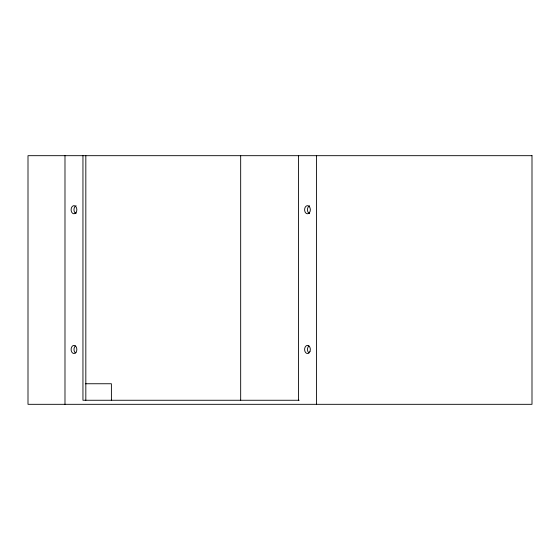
<?xml version="1.0" encoding="UTF-8"?>
<svg xmlns="http://www.w3.org/2000/svg" width="560" height="560" viewBox="0 0 560 560"><rect width="100%" height="100%" fill="white"/><g stroke="black" fill="none" stroke-linecap="round" stroke-linejoin="round"><path stroke-width="0.84" d="M85.33 383.747L111.391 383.747L111.405 400.26M299.173 400.26L82.95 400.26L82.95 155.68M316.456 155.68L316.456 404.32M298.494 155.68L298.494 400.26M240.674 155.68L240.674 400.26M85.827 155.68L85.827 400.26M64.988 155.68L64.988 404.32M75.411 352.968A4.067 2.877 -90 0 1 75.411 345.933M76.104 213.654A4.067 2.877 -90 0 1 73.969 209.727A4.067 2.877 -90 0 1 76.104 205.8M308.91 352.968A4.067 2.877 -90 0 1 308.91 345.933M309.603 213.654A4.067 2.877 -90 0 1 307.475 209.727A4.067 2.877 -90 0 1 309.603 205.8M531.993 155.68L28.007 155.68L28 404.32L531.993 404.32L532 155.68M309.505 212.604A4.067 2.877 -90 0 0 308.217 205.8A4.067 2.877 -90 0 0 304.696 210.784A4.067 2.877 -90 0 0 309.505 212.604M309.96 351.484A4.067 2.877 -90 0 0 307.475 345.387A4.067 2.877 -90 0 0 304.983 351.484A4.067 2.877 -90 0 0 309.96 351.484M76.006 352.324A4.067 2.877 -90 0 0 74.718 345.527A4.067 2.877 -90 0 0 71.197 350.504A4.067 2.877 -90 0 0 76.006 352.324M76.006 212.604A4.067 2.877 -90 0 0 74.718 205.8A4.067 2.877 -90 0 0 71.197 210.784A4.067 2.877 -90 0 0 76.006 212.604"/></g></svg>
